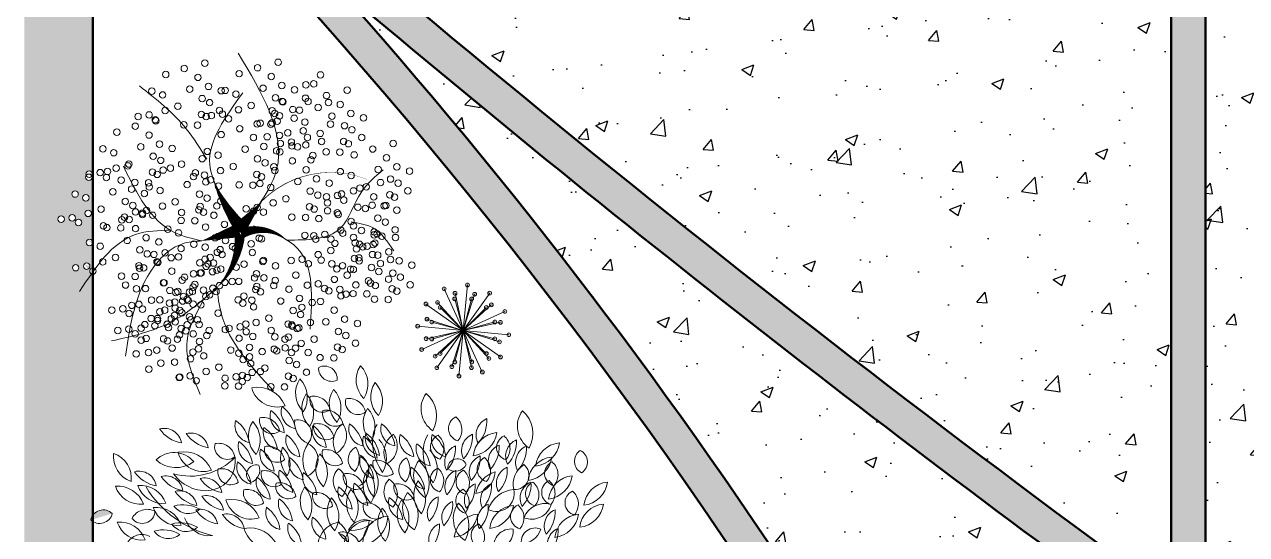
# Model space of a CAD drawing. Header units: millimetres. Extents: x -18002 to 19000, y -38859 to 21000.
# Drawn here: x -14500 to -10930, y 5602 to 7092 of the extents above; entities that cross this region are included whole.
import ezdxf

# ---------------------------------------------------------------- set-up
doc = ezdxf.new("R2010")
doc.units = ezdxf.units.MM
doc.linetypes.add('ACAD_ISO04W100', pattern=[30, 24, -3, 0, -3])
doc.linetypes.add('DASHED', pattern=[19.05, 12.7, -6.35])
doc.layers.get('0').update_dxf_attribs({"lineweight": 25})
for name, color, linetype, lineweight in [('A Wall', 7, 'Continuous', 50), ('K-Hatch', 7, 'Continuous', 25), ('www.cadblocksfree.com', 7, 'Continuous', 5)]:
    doc.layers.add(name, color=color, linetype=linetype, lineweight=lineweight)
doc.layers.add('AREA VERDE', color=7, linetype='Continuous', lineweight=5, true_color=0x00701c)
doc.layers.add('Efec-vegetacion-01', color=7, linetype='Continuous', lineweight=25, true_color=0x00ad00)
pattern_1 = [(50, (9e-13, 3000), (364.3693, -31.878), [38.1, -419.1]), (355, (9e-13, 3000), (-70.487, 382.114), [30.48, -335.281]), (100.4514, (30.36, 2997.34), (293.8825, 350.2355), [32.38, -356.1805]), (46.1842, (9e-13, 3101.6), (542.158, -84.085), [57.15, -628.65]), (96.6356, (45.2, 3094.6), (474.808, 494.852), [48.57, -534.271]), (351.184, (9e-13, 3101.6), (474.808, 494.852), [45.72, -502.92]), (21, (50.8, 3076.2), (303.229, -204.5304), [38.1, -419.1]), (326, (50.8, 3076.2), (123.604, 368.376), [30.48, -335.28]), (71.4514, (76.07, 3059.16), (426.833, 163.8455), [32.38, -356.18]), (37.5, (9e-13, 3000), (6.1772, 169.1101), [0, -331.216, 0, -340.36, 0, -336.55]), (7.5, (9e-13, 3000), (133.6393, 200.3611), [0, -194.056, 0, -323.596, 0, -128.27]), (327.5, (-113.28, 3000), (271.1812, -11.4575), [0, -127, 0, -396.24, 0, -525.78]), (317.5, (-164.08, 3000), (296.2584, 50.853), [0, -165.1, 0, -263.144, 0, -373.38])]

# ---------------------------------------------------------------- blocks, each defined once
blk = doc.blocks.new('A$C76BB5F72')
at = {"color": 96, "true_color": 0x006600}
for centre, major_axis, start_param, end_param in [((0.9, 1.5985), (0.0023, 0.071), 1.528993, 3.607058), ((0.8602, 1.5411), (0.0023, 0.0699), 4.64421, 6.775011), ((0.8454, 1.4627), (0.0047, 0.1421), 1.02068, 2.395009), ((0.62, 1.4391), (0.0048, 0.1474), 4.191457, 5.507408), ((1.029, 1.4054), (0.0047, 0.1421), 1.020696, 2.395025), ((0.8801, 1.3815), (0.0047, 0.1421), 1.02068, 2.395009), ((0.6546, 1.3579), (0.0048, 0.1474), 4.191454, 5.507405), ((0.8498, 1.4287), (0.0023, 0.0693), 1.359975, 3.802123), ((0.8006, 1.3557), (0.003, 0.0915), -1.352509, 0.23136), ((0.605, 1.1323), (0.0032, 0.096), 1.324749, 2.979982), ((0.4112, 1.0139), (0.0058, 0.1767), -1.40088, -0.577558), ((0.7724, 1.1122), (0.005, 0.1511), 1.219171, 2.314045), ((0.5474, 1.0752), (0.0042, 0.1264), 4.236746, 5.579693), ((0.9011, 1.098), (0.0052, 0.1583), 0.995377, 2.17682), ((0.7289, 1.101), (0.0032, 0.0971), 3.58946, 5.874126), ((0.955, 1.0546), (0.0047, 0.1421), 1.020677, 2.395007), ((0.7295, 1.031), (0.0048, 0.1474), 4.191457, 5.507408), ((0.9178, 1.1372), (0.0023, 0.0693), 1.359914, 3.802063), ((0.8685, 1.0642), (0.003, 0.0915), -1.352507, 0.231361), ((1.0645, 1.1015), (0.0025, 0.0747), 0.498451, 2.643311), ((0.9397, 1.1057), (0.0036, 0.1107), 4.077285, 5.347414), ((1.6118, 1.0873), (0.0032, 0.096), 0.427146, 2.082379), ((1.3984, 1.1649), (0.0058, 0.1767), 3.984724, 4.808046), ((0.4789, 1.0621), (0.0032, 0.096), 1.32475, 2.979982), ((0.2851, 0.9437), (0.0058, 0.1767), -1.40088, -0.577558), ((0.4884, 1.0202), (0.0017, 0.0522), -0.240197, 2.568826), ((0.4398, 1.043), (0.0023, 0.0684), 3.454039, 5.158097), ((0.7624, 1.0858), (0.0032, 0.096), 1.324792, 2.980025), ((0.5687, 0.9674), (0.0058, 0.1767), -1.400885, -0.577563), ((1.0053, 1.0436), (0.0032, 0.0971), 3.58946, 5.874126), ((1.2313, 0.9972), (0.0047, 0.1421), 1.020677, 2.395007), ((1.0059, 0.9736), (0.0048, 0.1474), 4.191457, 5.507408), ((1.1942, 1.0798), (0.0023, 0.0693), 1.359914, 3.802063), ((1.1449, 1.0068), (0.003, 0.0915), -1.352507, 0.231361), ((1.3409, 1.0441), (0.0025, 0.0747), 0.498451, 2.643311), ((1.2161, 1.0482), (0.0036, 0.1107), 4.077285, 5.347414), ((0.3493, 1.0333), (0.0023, 0.0693), 1.359914, 3.802063), ((0.3, 0.9603), (0.003, 0.0915), -1.352594, 0.231275), ((0.5849, 1.0226), (0.0023, 0.0693), 1.359975, 3.802123), ((0.5356, 0.9496), (0.003, 0.0915), -1.352594, 0.231275), ((1.6452, 0.877), (0.0023, 0.0693), 0.462325, 2.904473), ((1.5574, 0.8699), (0.003, 0.0915), 4.033047, 5.616916), ((1.7192, 0.8806), (0.0032, 0.096), 0.427176, 2.082409), ((1.5058, 0.9582), (0.0058, 0.1767), 3.984673, 4.807996), ((1.8072, 0.8804), (0.0032, 0.096), 0.427146, 2.082379), ((1.5938, 0.958), (0.0058, 0.1767), 3.984673, 4.807996), ((1.0175, 0.815), (0.0047, 0.1421), 1.020677, 2.395006), ((0.792, 0.7914), (0.0048, 0.1474), 4.191457, 5.507408), ((1.4283, 0.8373), (0.0047, 0.1418), 0.970842, 2.596802), ((1.2102, 0.7975), (0.0053, 0.1613), 4.232715, 5.618114), ((1.2938, 0.7575), (0.0047, 0.1421), 1.020677, 2.395006), ((1.0684, 0.734), (0.0048, 0.1474), 4.191457, 5.507408), ((1.7046, 0.7798), (0.0047, 0.1418), 0.970842, 2.596802), ((1.4865, 0.7401), (0.0053, 0.1613), 4.232715, 5.618114), ((1.7902, 0.7698), (0.0032, 0.096), 0.427146, 2.082379), ((1.5769, 0.8474), (0.0058, 0.1767), 3.984704, 4.808027), ((0.8876, 0.7614), (0.0032, 0.096), 1.324748, 2.97998), ((0.6939, 0.643), (0.0058, 0.1767), -1.400881, -0.577559), ((0.9624, 0.6237), (0.0046, 0.139), 0.168873, 2.38252), ((0.864, 0.6541), (0.0042, 0.1281), 3.169603, 5.720362), ((1.0802, 0.6772), (0.0032, 0.096), -0.470458, 1.184775), ((1.0078, 0.8924), (0.0058, 0.1767), 3.087055, 3.910377), ((1.2118, 0.6505), (0.0047, 0.1418), 0.073281, 1.699241), ((1.0448, 0.7963), (0.0053, 0.1613), 3.335082, 4.720481), ((-0.1334, 0.602), (0.003, 0.0915), -0.454951, 1.128917), ((0.5599, 0.7627), (0.0047, 0.1418), 1.868396, 3.494357)]:
    blk.add_ellipse(centre, major_axis=major_axis, ratio=1, start_param=start_param, end_param=end_param, dxfattribs=at)
at = {"color": 58, "true_color": 0x4d6600}
for centre, major_axis, ratio, start_param, end_param in [((1.1757, 1.5345), (0.0047, 0.1421), 1, 1.020694, 2.395023), ((0.9503, 1.511), (0.0049, 0.1474), 1, 4.191492, 5.507442), ((0.8035, 1.3818), (0.0048, 0.1474), 1, 4.191454, 5.507405), ((1.2554, 1.4424), (0.0047, 0.1421), 1, 1.020697, 2.395026), ((1.03, 1.4189), (0.0049, 0.1474), 1, 4.191488, 5.507439), ((1.0438, 1.4158), (0.0023, 0.0693), 1, 1.359886, 3.802035), ((0.9945, 1.3428), (0.003, 0.0915), 1, -1.35251, 0.231359), ((0.9196, 1.3522), (0.0023, 0.0693), 1, 1.359915, 3.802064), ((0.8704, 1.2791), (0.003, 0.0915), 1, -1.352509, 0.23136), ((1.214, 1.3017), (0.0047, 0.1421), 1, 1.020677, 2.395006), ((0.9886, 1.2781), (0.0048, 0.1474), 1, 4.191456, 5.507407), ((-0.0131, 1.1755), (0.0032, 0.096), 1, -1.36802, 0.287213), ((0.11, 1.3663), (0.0058, 0.1767), 1, 2.189533, 3.012855), ((1.0303, 1.1971), (0.004, 0.1215), 1, 0.646107, 2.126683), ((0.8719, 1.2321), (0.0036, 0.1094), 1, 3.680361, 5.375633), ((1.0891, 1.2697), (0.0032, 0.096), 1, 1.32475, 2.979982), ((0.8954, 1.1512), (0.0058, 0.1767), 1, -1.40088, -0.577558), ((1.2765, 1.133), (-0.0919, 0.1913), 0.647834, 0.34295, 1.798552), ((1.2636, 1.2699), (0.0032, 0.096), 1, 1.32478, 2.980013), ((1.0699, 1.1515), (0.0058, 0.1767), 1, -1.400885, -0.577563), ((0.1319, 1.1499), (0.0032, 0.096), 1, -1.36802, 0.287213), ((0.2551, 1.3407), (0.0058, 0.1767), 1, 2.189533, 3.012855), ((1.1792, 1.2185), (0.0032, 0.096), 1, 1.324774, 2.980007), ((0.9855, 1.1), (0.0058, 0.1767), 1, -1.400884, -0.577561), ((1.051, 1.1094), (0.0048, 0.1474), 1, 4.191457, 5.507408), ((1.3066, 1.1397), (0.004, 0.1215), 1, 0.646107, 2.126683), ((1.1483, 1.1746), (0.0036, 0.1094), 1, 3.680361, 5.375633), ((1.3655, 1.2122), (0.0032, 0.096), 1, 1.32475, 2.979982), ((1.1718, 1.0938), (0.0058, 0.1767), 1, -1.40088, -0.577558), ((1.5529, 1.0755), (-0.0919, 0.1913), 0.647834, 0.34295, 1.798552), ((1.54, 1.2124), (0.0032, 0.096), 1, 1.32478, 2.980013), ((1.3463, 1.094), (0.0058, 0.1767), 1, -1.400885, -0.577563), ((1.704, 1.1504), (0.0032, 0.096), 1, 0.427146, 2.082379), ((1.4906, 1.228), (0.0058, 0.1767), 1, 3.984667, 4.80799), ((1.868, 1.1673), (0.0023, 0.0693), 1, 0.462329, 2.904477), ((1.7802, 1.1603), (0.003, 0.0915), 1, 4.033047, 5.616916), ((1.944, 1.12), (0.0032, 0.096), 1, 0.427146, 2.082379), ((1.7306, 1.1976), (0.0058, 0.1767), 1, 3.984724, 4.808046), ((-0.1413, 1.1194), (0.0049, 0.1474), 1, 1.498679, 2.81463), ((-0.3342, 1.0004), (0.0047, 0.1421), 1, 4.611084, 5.985413), ((0.0414, 0.9975), (0.0047, 0.1418), 1, -0.824341, 0.80162), ((0.095, 0.9828), (0.0053, 0.1613), 1, -1.15288, 0.232518), ((0.1999, 1.1781), (0.0047, 0.1418), 1, 1.868456, 3.494416), ((1.4556, 1.161), (0.0032, 0.096), 1, 1.324774, 2.980007), ((1.2619, 1.0426), (0.0058, 0.1767), 1, -1.400884, -0.577561), ((1.3274, 1.052), (0.0048, 0.1474), 1, 4.191457, 5.507408), ((1.849, 1.0917), (0.0032, 0.096), 1, 0.427146, 2.082378), ((1.6356, 1.1693), (0.0058, 0.1767), 1, 3.984718, 4.80804), ((1.9983, 1.0864), (0.0032, 0.096), 1, 0.427221, 2.082454), ((1.785, 1.164), (0.0058, 0.1767), 1, 3.984673, 4.807996), ((2.1535, 1.0505), (0.0047, 0.1421), 1, 0.123059, 1.497388), ((1.9945, 1.212), (0.0049, 0.1474), 1, 3.293873, 4.609823), ((2.2938, 1.0925), (0.0023, 0.071), 1, 0.631454, 2.70952), ((2.2241, 1.0878), (0.0023, 0.0699), 1, 3.746606, 5.877407), ((0.0512, 1.2189), (0.0053, 0.1613), 1, 2.437519, 3.822918), ((0.1301, 1.3532), (0.2098, 0.2701), 1, 3.529327, 4.597681), ((0.1853, 1.1216), (-0.1444, 0.1426), 0.866793, 1.39176, 3.951227), ((1.585, 1.0537), (0.0017, 0.0522), 1, -1.137654, 1.671368), ((1.5726, 1.1059), (0.0022, 0.0684), 1, 2.556389, 4.260447), ((1.7453, 1.0325), (0.0032, 0.096), 1, 0.427147, 2.08238), ((1.532, 1.1101), (0.0058, 0.1767), 1, 3.984673, 4.807996), ((1.7622, 1.0488), (0.0023, 0.0693), 1, 0.462325, 2.904474), ((1.6744, 1.0418), (0.003, 0.0915), 1, 4.033049, 5.616918), ((2.0157, 0.9673), (0.0042, 0.1263), 1, 0.596118, 1.83488), ((1.9527, 1.1343), (0.0049, 0.1474), 1, 3.293872, 4.609823), ((2.1117, 0.9728), (0.0047, 0.1421), 1, 0.123063, 1.497392), ((2.1297, 1.0258), (0.0023, 0.0693), 1, 0.462326, 2.904475), ((2.0419, 1.0188), (0.003, 0.0915), 1, 4.033047, 5.616916), ((-0.1502, 0.9425), (0.0032, 0.096), 1, -1.368022, 0.287211), ((-0.027, 1.1332), (0.0058, 0.1767), 1, 2.189529, 3.012851), ((-0.0051, 0.9168), (0.0032, 0.096), 1, -1.368019, 0.287213), ((0.118, 1.1076), (0.0058, 0.1767), 1, 2.189533, 3.012855), ((0.2072, 0.9053), (0.0032, 0.096), 1, -1.368021, 0.287212), ((1.647, 0.9798), (0.0023, 0.0693), 1, 0.462326, 2.904475), ((1.5592, 0.9728), (0.003, 0.0915), 1, 4.033051, 5.616919), ((1.834, 0.8891), (0.005, 0.1511), 1, 0.321512, 1.416386), ((1.6648, 1.0419), (0.0042, 0.1264), 1, 3.339099, 4.682046), ((1.8937, 0.9709), (0.0032, 0.096), 1, 0.427146, 2.082379), ((1.6804, 1.0485), (0.0058, 0.1767), 1, 3.984724, 4.808046), ((-0.2648, 0.809), (0.0049, 0.1474), 1, -1.194121, 0.121829), ((-0.1427, 1), (0.0047, 0.1421), 1, 1.918314, 3.292644), ((-0.1431, 0.8139), (0.0049, 0.1474), 1, -1.194121, 0.121829), ((-0.021, 1.0049), (0.0047, 0.1421), 1, 1.918244, 3.292573), ((0.3862, 1.2516), (-0.4584, 0.3561), 1, 1.200871, 1.995976), ((0.0709, 0.8353), (0.0032, 0.096), 1, -1.368021, 0.287212), ((0.3304, 1.096), (0.0058, 0.1767), 1, 2.189527, 3.01285), ((0.488, 0.9206), (0.0023, 0.0693), 1, 1.359919, 3.802067), ((0.4387, 0.8476), (0.003, 0.0915), 1, -1.352507, 0.231361), ((0.871, 0.8735), (0.0047, 0.1421), 1, 1.020694, 2.395023), ((0.1941, 1.0261), (0.0058, 0.1767), 1, 2.189529, 3.012851), ((0.216, 0.8097), (0.0032, 0.096), 1, -1.368022, 0.287211), ((0.3391, 1.0004), (0.0058, 0.1767), 1, 2.189529, 3.012851), ((0.3562, 0.7234), (0.0053, 0.1613), 1, -1.152879, 0.23252), ((0.4611, 0.9187), (0.0047, 0.1418), 1, 1.868451, 3.494411), ((0.7056, 0.8612), (0.0032, 0.096), 1, 1.32475, 2.979982), ((0.5119, 0.7427), (0.0058, 0.1767), 1, -1.40088, -0.577558), ((1.5172, 0.8098), (0.0032, 0.096), 1, 0.427146, 2.082378), ((1.5961, 0.7847), (0.0032, 0.096), 1, 0.427146, 2.082379), ((-0.0589, 0.6938), (0.0049, 0.1474), 1, -1.194122, 0.121829), ((0.0633, 0.8847), (0.0047, 0.1421), 1, 1.918244, 3.292573), ((0.0909, 0.6784), (0.0058, 0.1767), 1, -0.503255, 0.320067), ((0.119, 0.9037), (0.0032, 0.096), 1, 2.222351, 3.877584), ((0.1832, 0.7349), (0.0032, 0.096), 1, -1.368019, 0.287213), ((0.3064, 0.9257), (0.0058, 0.1767), 1, 2.189501, 3.012823), ((0.6368, 0.8151), (0.0032, 0.096), 1, 1.324745, 2.979978), ((0.4431, 0.6967), (0.0058, 0.1767), 1, -1.40088, -0.577558), ((1.5499, 0.8247), (0.0049, 0.1474), 1, 3.293873, 4.609823), ((1.7089, 0.6632), (0.0047, 0.1421), 1, 0.123063, 1.497392), ((0.0784, 0.5804), (0.0058, 0.1767), 1, -0.503298, 0.320024), ((0.1066, 0.8056), (0.0032, 0.096), 1, 2.222354, 3.877587), ((0.2341, 0.8284), (0.0047, 0.1421), 1, 1.918314, 3.292644), ((0.455, 0.5674), (0.0053, 0.1613), 1, -1.152817, 0.232582), ((0.7564, 0.7291), (0.0032, 0.096), 1, 1.32478, 2.980013), ((0.5627, 0.6107), (0.0058, 0.1767), 1, -1.40088, -0.577558), ((1.3112, 0.7403), (0.0058, 0.1767), 1, 3.984724, 4.808046), ((1.7289, 0.6875), (0.0023, 0.0693), 1, 0.462325, 2.904473), ((2.0078, 0.654), (0.0025, 0.0747), 1, -0.399213, 1.745646), ((-0.0178, 0.5418), (0.0058, 0.1767), 1, -0.503298, 0.320025), ((0.0104, 0.7671), (0.0032, 0.096), 1, 2.222352, 3.877584)]:
    blk.add_ellipse(centre, major_axis=major_axis, ratio=ratio, start_param=start_param, end_param=end_param, dxfattribs=at)
at = {"color": 98, "true_color": 0x004700}
for centre, major_axis, start_param, end_param in [((0.4963, 1.3342), (0.0053, 0.1613), -1.152877, 0.232521), ((0.6012, 1.5295), (0.0047, 0.1418), 1.868456, 3.494416), ((1.5286, 1.3777), (0.0047, 0.1418), 0.970842, 2.596802), ((1.3105, 1.338), (0.0053, 0.1613), 4.232717, 5.618116), ((0.5268, 1.2392), (0.003, 0.0915), -1.352509, 0.23136), ((0.6605, 1.3422), (0.0032, 0.096), 1.324791, 2.980023), ((0.4668, 1.2238), (0.0058, 0.1767), -1.400884, -0.577561), ((0.7206, 1.3638), (0.0032, 0.096), 1.324745, 2.979978), ((0.5269, 1.2453), (0.0058, 0.1767), -1.400884, -0.577561), ((1.6057, 1.2708), (0.0023, 0.0693), 0.462328, 2.904476), ((1.5179, 1.2638), (0.003, 0.0915), 4.033047, 5.616916), ((2.0535, 1.2831), (0.0047, 0.1418), 0.970842, 2.596802), ((1.8354, 1.2434), (0.0053, 0.1613), 4.232705, 5.618104), ((0.4692, 1.2885), (0.0032, 0.096), 1.324745, 2.979978), ((0.2755, 1.17), (0.0058, 0.1767), -1.400884, -0.577561), ((0.5887, 1.2308), (0.0047, 0.1421), 1.020642, 2.394972), ((0.3633, 1.2072), (0.0049, 0.1474), 4.191491, 5.507442), ((0.576, 1.3123), (0.0023, 0.0693), 1.359886, 3.802035), ((0.6233, 1.2503), (0.0032, 0.096), 1.324744, 2.979976), ((0.4296, 1.1319), (0.0058, 0.1767), -1.40088, -0.577558), ((0.8245, 1.303), (0.0042, 0.1263), 1.493727, 2.732489), ((0.7136, 1.2411), (0.0025, 0.0772), 4.001852, 6.554258), ((0.8893, 1.2607), (0.0032, 0.096), 1.324745, 2.979978), ((0.8709, 1.2789), (0.0023, 0.0693), 1.359919, 3.802067), ((0.6956, 1.1422), (0.0058, 0.1767), -1.40088, -0.577558), ((0.8216, 1.2059), (0.003, 0.0915), -1.352594, 0.231275), ((1.7828, 1.236), (0.0032, 0.096), 0.427146, 2.082379), ((1.5694, 1.3136), (0.0058, 0.1767), 3.984667, 4.80799), ((0.487, 1.1735), (0.0032, 0.096), 1.324754, 2.979986), ((0.2933, 1.0551), (0.0058, 0.1767), -1.400881, -0.577559), ((0.7457, 1.2099), (0.0032, 0.096), 1.32475, 2.979982), ((0.5519, 1.0915), (0.0058, 0.1767), -1.40088, -0.577558), ((1.1657, 1.2032), (0.0032, 0.096), 1.324745, 2.979978), ((0.9719, 1.0848), (0.0058, 0.1767), -1.40088, -0.577558), ((1.6532, 1.2682), (0.0049, 0.1474), 3.293872, 4.609823), ((1.8122, 1.1066), (0.0047, 0.1421), 0.123063, 1.497392), ((0.3316, 1.1718), (0.0023, 0.0693), 1.359915, 3.802064), ((0.2823, 1.0987), (0.003, 0.0915), -1.352507, 0.231361), ((0.6027, 1.1557), (0.0023, 0.0693), 1.359975, 3.802123), ((0.5535, 1.0827), (0.003, 0.0915), -1.35251, 0.231359), ((1.1489, 1.0913), (0.0032, 0.096), 1.324792, 2.980025), ((0.9552, 0.9729), (0.0058, 0.1767), -1.400892, -0.57757), ((1.4886, 1.0117), (0.0047, 0.1418), 0.970842, 2.596802), ((1.2705, 0.972), (0.0053, 0.1613), 4.232717, 5.618116), ((1.8981, 1.0154), (0.0025, 0.0772), 3.104077, 5.656483), ((0.5842, 0.9795), (0.0032, 0.096), 1.324744, 2.979976), ((0.3905, 0.8611), (0.0058, 0.1767), -1.40088, -0.577558), ((0.7075, 1.0171), (0.0032, 0.096), 1.324745, 2.979978), ((0.5137, 0.8987), (0.0058, 0.1767), -1.40088, -0.577558), ((0.8383, 1.0036), (0.0032, 0.096), 1.324745, 2.979978), ((0.6446, 0.8852), (0.0058, 0.1767), -1.40088, -0.577558), ((1.0049, 0.9836), (0.0032, 0.0963), 0.818491, 2.654319), ((0.8789, 0.9668), (0.0034, 0.1027), 4.037966, 5.718116), ((1.0322, 1.0078), (0.0023, 0.0693), 1.359914, 3.802063), ((0.983, 0.9348), (0.003, 0.0915), -1.352596, 0.231273), ((1.2128, 0.965), (0.0047, 0.1421), 1.020695, 2.395024), ((0.9874, 0.9414), (0.0049, 0.1474), 4.191491, 5.507442), ((1.4253, 1.0338), (0.0032, 0.096), 1.324792, 2.980025), ((1.2315, 0.9154), (0.0058, 0.1767), -1.400892, -0.57757), ((1.5068, 0.992), (0.0023, 0.0693), 0.462193, 2.904342), ((1.419, 0.985), (0.003, 0.0915), 4.033016, 5.616885), ((1.6129, 0.9535), (0.0032, 0.096), 0.427146, 2.082379), ((1.3995, 1.0311), (0.0058, 0.1767), 3.984724, 4.808046), ((2.0642, 1.0328), (0.0049, 0.1474), 3.293873, 4.609823), ((2.2232, 0.8713), (0.0047, 0.1421), 0.123059, 1.497388), ((0.6641, 0.957), (0.0023, 0.0693), 1.359919, 3.802067), ((0.6149, 0.884), (0.003, 0.0915), -1.352509, 0.23136), ((0.6455, 0.85), (0.0048, 0.1474), 4.191442, 5.507393), ((1.0297, 0.9263), (0.0032, 0.096), 1.324745, 2.979978), ((0.836, 0.8079), (0.0058, 0.1767), -1.40088, -0.577558), ((1.1147, 0.9462), (0.0032, 0.096), 1.324745, 2.979978), ((0.921, 0.8278), (0.0058, 0.1767), -1.40088, -0.577558), ((1.2812, 0.9261), (0.0032, 0.0963), 0.818491, 2.654319), ((1.1553, 0.9093), (0.0034, 0.1027), 4.037966, 5.718116), ((1.3086, 0.9504), (0.0023, 0.0693), 1.359914, 3.802063), ((1.2593, 0.8773), (0.003, 0.0915), -1.352596, 0.231273), ((1.4892, 0.9076), (0.0047, 0.1421), 1.020695, 2.395024), ((1.2638, 0.884), (0.0049, 0.1474), 4.191491, 5.507442), ((1.7981, 0.9161), (0.0032, 0.0971), 2.691814, 4.97648), ((1.9031, 0.7796), (0.0052, 0.1583), 0.097794, 1.279238), ((2.0229, 0.8902), (0.0032, 0.096), 0.427146, 2.082379), ((1.8096, 0.9679), (0.0058, 0.1767), 3.984724, 4.808046), ((2.0257, 0.916), (0.0023, 0.0693), 0.462326, 2.904475), ((1.9379, 0.909), (0.003, 0.0915), 4.033048, 5.616917), ((2.1134, 0.9235), (0.0023, 0.0693), 0.462325, 2.904474), ((2.0256, 0.9165), (0.003, 0.0915), 4.033047, 5.616916), ((2.4157, 0.8371), (0.0047, 0.1421), 0.123083, 1.497412), ((2.2567, 0.9986), (0.0049, 0.1474), 3.293862, 4.609812), ((1.3061, 0.8688), (0.0032, 0.096), 1.324745, 2.979978), ((1.1124, 0.7504), (0.0058, 0.1767), -1.40088, -0.577558), ((2.0612, 0.7404), (0.004, 0.1215), -0.251483, 1.229093), ((2.2406, 0.8662), (0.0023, 0.0693), 0.462326, 2.904475), ((2.1528, 0.8592), (0.003, 0.0915), 4.033048, 5.616917), ((1.7438, 0.872), (0.0049, 0.1474), 3.293873, 4.609823), ((1.9028, 0.7104), (0.0047, 0.1421), 0.123063, 1.497392), ((1.9442, 0.791), (0.0023, 0.0693), 0.462326, 2.904475), ((1.8564, 0.784), (0.003, 0.0915), 4.033051, 5.616919), ((1.9897, 0.886), (0.0036, 0.1094), 2.782767, 4.478039), ((2.1546, 0.7396), (0.0032, 0.096), 0.427146, 2.082378), ((1.9412, 0.8172), (0.0058, 0.1767), 3.984718, 4.80804), ((2.0985, 0.8235), (0.0048, 0.1474), 3.293839, 4.60979), ((2.2574, 0.6619), (0.0047, 0.1421), 0.123091, 1.49742), ((2.3933, 0.7173), (0.0047, 0.1421), 0.123091, 1.49742), ((2.2343, 0.8789), (0.0049, 0.1474), 3.293924, 4.609874), ((1.1091, 0.628), (0.0047, 0.1418), 0.073278, 1.699238), ((0.9421, 0.7737), (0.0053, 0.1613), 3.335148, 4.720547), ((0.9607, 0.6115), (0.0032, 0.096), -1.368021, 0.287212), ((1.0838, 0.8022), (0.0058, 0.1767), 2.189529, 3.012851), ((0.9339, 0.645), (0.0017, 0.0522), 3.350521, 6.159543), ((1.8784, 0.6271), (0.0032, 0.0963), -0.079082, 1.756746), ((1.7867, 0.7151), (0.0034, 0.1027), 3.140285, 4.820436), ((1.9332, 0.7542), (0.0036, 0.1107), 3.179686, 4.449815), ((2.1707, 0.6373), (0.0032, 0.096), 0.427221, 2.082454), ((1.9573, 0.7149), (0.0058, 0.1767), 3.984673, 4.807996)]:
    blk.add_ellipse(centre, major_axis=major_axis, ratio=1, start_param=start_param, end_param=end_param, dxfattribs=at)
at = {"color": 66, "true_color": 0x638500}
for centre, major_axis, start_param, end_param in [((1.5085, 1.1707), (0.0023, 0.0693), 0.462325, 2.904474), ((1.4207, 1.1636), (0.003, 0.0915), 4.033047, 5.616916), ((1.1231, 0.8606), (0.0047, 0.1421), 1.020697, 2.395026), ((0.8977, 0.8371), (0.0049, 0.1474), 4.191492, 5.507442), ((0.8645, 0.9043), (0.0023, 0.0693), 1.359979, 3.802128), ((0.8152, 0.8313), (0.003, 0.0915), -1.35251, 0.231359), ((1.0916, 0.7739), (0.003, 0.0915), -1.35251, 0.231359), ((1.3995, 0.8032), (0.0047, 0.1421), 1.020697, 2.395026), ((1.1741, 0.7796), (0.0049, 0.1474), 4.191492, 5.507442), ((1.3039, 0.8874), (0.0058, 0.1767), 3.984724, 4.808046), ((1.3827, 0.8624), (0.0058, 0.1767), 3.984724, 4.808046), ((-0.1058, 0.7388), (0.003, 0.0915), -0.454876, 1.128992), ((-0.1321, 0.8228), (0.0023, 0.0693), 2.257488, 4.699637), ((0.3283, 0.7093), (0.0032, 0.096), -1.36802, 0.287213), ((0.4515, 0.9001), (0.0058, 0.1767), 2.189527, 3.01285), ((1.1408, 0.8469), (0.0023, 0.0693), 1.359979, 3.802128), ((1.5245, 0.6627), (0.0032, 0.096), 0.427147, 2.08238), ((1.6411, 0.6805), (0.003, 0.0915), 4.033047, 5.616916)]:
    blk.add_ellipse(centre, major_axis=major_axis, ratio=1, start_param=start_param, end_param=end_param, dxfattribs=at)
at = {"color": 96, "linetype": 'Continuous', "true_color": 0x006b00}
for centre, major_axis, start_param, end_param in [((-0.3446, 0.7574), (0.0023, 0.0699), -0.7414, 1.389401), ((-0.3646, 0.8244), (0.0023, 0.071), 2.426584, 4.504649), ((-0.2553, 0.6138), (0.0049, 0.1474), -1.194122, 0.121829), ((-0.1332, 0.8047), (0.0047, 0.1421), 1.918314, 3.292644)]:
    blk.add_ellipse(centre, major_axis=major_axis, ratio=1, start_param=start_param, end_param=end_param, dxfattribs=at)
blk = doc.blocks.new('G3')
at = {"color": 96, "linetype": 'ByBlock', "lineweight": -2, "true_color": 0x006600}
for centre in [(-0.1452, 0.1576), (-0.0796, 0.1412), (0.0025, 0.1494), (-0.2108, 0.1166), (-0.096, 0.1166), (0.0681, 0.0592)]:
    blk.add_circle(centre, 0.0183, dxfattribs=at)
at = {"color": 66, "linetype": 'ByBlock', "lineweight": -2, "true_color": 0x587500}
for centre in [(-0.0221, 0.0838), (-0.3339, 0.01), (-0.2601, -0.0064), (-0.1862, 0.01), (-0.0467, 0.0428), (0.0189, 0.0018), (-0.4078, -0.0556), (-0.3503, -0.031), (-0.0796, -0.0392)]:
    blk.add_circle(centre, 0.0183, dxfattribs=at)
at = {"color": 66, "linetype": 'ByBlock', "lineweight": -2, "true_color": 0x638500}
for centre in [(-0.0057, -0.072), (-0.2683, -0.1376), (-0.2273, -0.0884), (-0.0467, -0.154), (0.0681, -0.1212), (-0.1534, -0.1786)]:
    blk.add_circle(centre, 0.0183, dxfattribs=at)
blk = doc.blocks.new('A$C031C037E')
at = {"color": 36, "true_color": 0x6b3600}
for points in [[(-0.0154, 0.0376, 0.00154, 0.000257, -0.381476), (0.1546, 0.1178, 0.000257, 0.000257, 1.841687)], [(-0.0188, 0.029, 0.0206, 0.000257, -0.074947), (-0.0662, 0.094, 0.000257, 0.000257, -0.762797)], [(-0.0237, 0.0282, 0.0206, 0.000257, 0), (0.006, 0.0717, 0.000257, 0.000257, 0)], [(-0.023, 0.0273, 0.0206, 0.000257, 0), (-0.0752, 0.007, 0.000257, 0.000257, 0)], [(-0.0198, 0.0229, 0.0154, 0.000257, -0.286986), (0.0468, 0.0196, 0.000257, 0.000257, 1.494927)], [(-0.0216, 0.0216, 0.0154, 0.000257, -0.199177), (-0.0476, -0.0588, 0.000257, 0.000257, -1.224983)]]:
    blk.add_lwpolyline(points, format="xyseb", dxfattribs=at)
for points, knots in [([(-0.0154, 0.0376), (0.0016, 0.065), (0.0516, 0.146), (-0.0086, 0.2282), (-0.0484, 0.2825)], [0, 0, 0, 0, 0.352913, 1.042399, 1.042399, 1.042399, 1.042399]), ([(-0.0794, 0.1254), (-0.0901, 0.1396), (-0.1193, 0.1785), (-0.1603, 0.205), (-0.1863, 0.2219)], [0, 0, 0, 0, 0.2057262, 0.5631947, 0.5631947, 0.5631947, 0.5631947]), ([(-0.0271, 0.0436), (-0.0484, 0.0678), (-0.0972, 0.1235), (-0.0582, 0.189), (-0.0363, 0.2259)], [0, 0, 0, 0, 0.3431079, 0.7867503, 0.7867503, 0.7867503, 0.7867503]), ([(0.0468, 0.0196), (0.0767, 0.0224), (0.1295, 0.0274), (0.1409, 0.0976), (0.1658, 0.123), (0.1765, 0.1339)], [0, 0, 0, 0, 0.3078456, 0.5431204, 0.720549, 0.720549, 0.720549, 0.720549]), ([(-0.0752, 0.007), (-0.0892, 0.0088), (-0.1444, 0.016), (-0.1754, 0.0664), (-0.1986, 0.1039)], [0, 0, 0, 0, 0.1606959, 0.6320477, 0.6320477, 0.6320477, 0.6320477]), ([(0.1372, 0.0544), (0.1485, 0.0537), (0.1754, 0.052), (0.1926, 0.0307), (0.2026, 0.0184)], [0, 0, 0, 0, 0.1271248, 0.3016984, 0.3016984, 0.3016984, 0.3016984]), ([(-0.0031, 0.0356), (0.0225, 0.0293), (0.0895, 0.0127), (0.0914, -0.0603), (0.0926, -0.1055)], [0, 0, 0, 0, 0.2819737, 0.7376857, 0.7376857, 0.7376857, 0.7376857]), ([(-0.1215, 0.0183), (-0.1391, 0.0161), (-0.1964, 0.0088), (-0.2249, -0.0451), (-0.2447, -0.0825)], [0, 0, 0, 0, 0.1995704, 0.6486688, 0.6486688, 0.6486688, 0.6486688]), ([(-0.0752, 0.007), (-0.0851, 0.0054), (-0.109, 0.0014), (-0.1633, -0.0534), (-0.1671, -0.1189), (-0.17, -0.1698)], [0, 0, 0, 0, 0.1153881, 0.2772353, 0.8447002, 0.8447002, 0.8447002, 0.8447002]), ([(-0.0473, -0.0585), (-0.0666, -0.0789), (-0.1069, -0.1216), (-0.1629, -0.14), (-0.1921, -0.1496)], [0, 0, 0, 0, 0.3218782, 0.6739721, 0.6739721, 0.6739721, 0.6739721]), ([(-0.0473, -0.0585), (-0.0446, -0.0709), (-0.0321, -0.1279), (0.0131, -0.1681), (0.0484, -0.1996)], [0, 0, 0, 0, 0.1472513, 0.6726927, 0.6726927, 0.6726927, 0.6726927]), ([(-0.0652, -0.0788), (-0.074, -0.099), (-0.094, -0.1448), (-0.0703, -0.1896), (-0.0571, -0.2147)], [0, 0, 0, 0, 0.2444721, 0.5549445, 0.5549445, 0.5549445, 0.5549445])]:
    blk.add_open_spline(points, degree=3, knots=knots, dxfattribs=at)
at = {"extrusion": (0, 0, -1), "zscale": -0.2574076664958476}
for p, xscale, yscale, rotation in [((-0.0147, 0.2391), 0.257407666495843, 0.257407666495843, 143.8845948982851), ((0.0909, 0.228), 0.257407666495843, 0.257407666495843, 143.8845948982851), ((-0.0429, 0.1606), 0.2574076664959257, 0.2574076664959257, 278.8845948982666), ((-0.1179, 0.2082), 0.257407666495843, 0.257407666495843, 143.8845948982851), ((0.0029, 0.1488), 0.257407666495843, 0.257407666495843, 143.8845948982851), ((0.1537, 0.1382), 0.257407666495843, 0.257407666495843, 143.8845948982851), ((-0.1916, 0.1375), 0.257407666495843, 0.257407666495843, 143.8845948982851), ((-0.0774, 0.1094), 0.257407666495843, 0.257407666495843, 143.8845948982851), ((0.0818, 0.0899), 0.257407666495843, 0.257407666495843, 143.8845948982851), ((-0.1785, 0.0795), 0.257407666495843, 0.257407666495843, 143.8845948982851), ((0.1878, 0.0694), 0.257407666495843, 0.257407666495843, 143.8845948982851), ((-0.1492, 0.0409), 0.257407666495843, 0.257407666495843, 143.8845948982851), ((0.0493, 0.0313), 0.257407666495843, 0.257407666495843, 143.8845948982851), ((0.1604, 0.0015), 0.257407666495843, 0.257407666495843, 143.8845948982851), ((-0.1759, 0.0075), 0.257407666495843, 0.257407666495843, 143.8845948982851), ((-0.2076, 0.0023), 0.257407666495843, 0.257407666495843, 143.8845948982851), ((-0.0111, -0.0171), 0.257407666495843, 0.257407666495843, 143.8845948982851), ((0.1026, -0.0549), 0.257407666495843, 0.257407666495843, 143.8845948982851), ((0.0911, -0.0834), 0.257407666495843, 0.257407666495843, 143.8845948982851)]:
    blk.add_blockref('G3', p, dxfattribs=dict(at, xscale=xscale, yscale=yscale, rotation=rotation))
at = {"color": 66, "true_color": 0x587500, "extrusion": (0, 0, -1), "zscale": -0.2574076664958476}
for p, xscale, yscale, rotation in [((0.0353, -0.045), 0.2574076664959257, 0.2574076664959257, 278.8845948982666), ((0.0937, -0.127), 0.2574076664959257, 0.2574076664959257, 278.8845948982666), ((-0.0689, -0.0652), 0.257407666495843, 0.257407666495843, 143.8845948982851), ((-0.1369, -0.0892), 0.257407666495843, 0.257407666495843, 143.8845948982851), ((0.1167, -0.1702), 0.2574076664959257, 0.2574076664959257, 278.8845948982666), ((-0.0699, -0.1377), 0.257407666495843, 0.257407666495843, 143.8845948982851), ((-0.0035, -0.1426), 0.257407666495843, 0.257407666495843, 143.8845948982851)]:
    blk.add_blockref('G3', p, dxfattribs=dict(at, xscale=xscale, yscale=yscale, rotation=rotation))
blk = doc.blocks.new('FLORES')
at = {"linetype": 'ACAD_ISO04W100', "true_color": 0x90477d}
h = blk.add_hatch(color=225, dxfattribs=at)
h.dxf.hatch_style = 1
edge = h.paths.add_edge_path()
edge.add_arc((0.448, 0), 0.0184, 0, 360)
edge = h.paths.add_edge_path()
edge.add_arc((0.364, -0.078), 0.0184, 0, 360)
edge = h.paths.add_edge_path()
edge.add_arc((0.315, -0.053), 0.0184, 0, 360)
at = {"layer": 'Efec-vegetacion-01', "linetype": 'ACAD_ISO04W100', "true_color": 0x90477d}
h = blk.add_hatch(color=225, dxfattribs=at)
h.dxf.hatch_style = 1
edge = h.paths.add_edge_path()
edge.add_arc((0.388, -0.224), 0.0184, 0, 360)
edge = h.paths.add_edge_path()
edge.add_arc((-0.053, -0.315), 0.0184, 0, 360)
edge = h.paths.add_edge_path()
edge.add_arc((-0.078, -0.364), 0.0184, 0, 360)
edge = h.paths.add_edge_path()
edge.add_arc((0.112, -0.3), 0.0184, 0, 360)
edge = h.paths.add_edge_path()
edge.add_arc((0, -0.448), 0.0184, 0, 360)
edge = h.paths.add_edge_path()
edge.add_arc((0.114, -0.355), 0.0184, 0, 360)
edge = h.paths.add_edge_path()
edge.add_arc((0.246, -0.204), 0.0184, 0, 360)
edge = h.paths.add_edge_path()
edge.add_arc((0.224, -0.388), 0.0184, 0, 360)
edge = h.paths.add_edge_path()
edge.add_arc((0.276, -0.25), 0.0184, 0, 360)
edge = h.paths.add_edge_path()
edge.add_arc((-0.204, -0.246), 0.0184, 0, 360)
edge = h.paths.add_edge_path()
edge.add_arc((-0.388, -0.224), 0.0184, 0, 360)
edge = h.paths.add_edge_path()
edge.add_arc((-0.25, -0.276), 0.0184, 0, 360)
edge = h.paths.add_edge_path()
edge.add_arc((-0.224, -0.388), 0.0184, 0, 360)
edge = h.paths.add_edge_path()
edge.add_arc((-0.246, 0.204), 0.0184, 0, 360)
edge = h.paths.add_edge_path()
edge.add_arc((-0.315, 0.053), 0.0184, 0, 360)
edge = h.paths.add_edge_path()
edge.add_arc((-0.388, 0.224), 0.0184, 0, 360)
edge = h.paths.add_edge_path()
edge.add_arc((-0.364, 0.078), 0.0184, 0, 360)
edge = h.paths.add_edge_path()
edge.add_arc((-0.3, -0.112), 0.0184, 0, 360)
edge = h.paths.add_edge_path()
edge.add_arc((-0.448, 0), 0.0184, 0, 360)
edge = h.paths.add_edge_path()
edge.add_arc((-0.355, -0.114), 0.0184, 0, 360)
edge = h.paths.add_edge_path()
edge.add_arc((-0.112, 0.3), 0.0184, 0, 360)
edge = h.paths.add_edge_path()
edge.add_arc((-0.114, 0.355), 0.0184, 0, 360)
edge = h.paths.add_edge_path()
edge.add_arc((0.388, 0.224), 0.0184, 0, 360)
edge = h.paths.add_edge_path()
edge.add_arc((0.204, 0.246), 0.0184, 0, 360)
edge = h.paths.add_edge_path()
edge.add_arc((0.25, 0.276), 0.0184, 0, 360)
edge = h.paths.add_edge_path()
edge.add_arc((0.053, 0.315), 0.0184, 0, 360)
edge = h.paths.add_edge_path()
edge.add_arc((0.224, 0.388), 0.0184, 0, 360)
edge = h.paths.add_edge_path()
edge.add_arc((0.078, 0.364), 0.0184, 0, 360)
edge = h.paths.add_edge_path()
edge.add_arc((0, 0.448), 0.0184, 0, 360)
edge = h.paths.add_edge_path()
edge.add_arc((-0.224, 0.388), 0.0184, 0, 360)
edge = h.paths.add_edge_path()
edge.add_arc((-0.276, 0.25), 0.0184, 0, 360)
edge = h.paths.add_edge_path()
edge.add_arc((0.3, 0.112), 0.0184, 0, 360)
edge = h.paths.add_edge_path()
edge.add_arc((0.355, 0.114), 0.0184, 0, 360)
at = {"color": 77, "ltscale": 0.05, "true_color": 0x599631}
for q in [(-0.224, 0.388), (0, 0.448), (0.224, 0.388), (0.078, 0.364), (-0.276, 0.25), (-0.114, 0.355), (-0.112, 0.3), (0.053, 0.315), (0.25, 0.276), (0.204, 0.246), (-0.388, 0.224), (-0.246, 0.204), (0.388, 0.224), (-0.448, 0), (-0.364, 0.078), (-0.315, 0.053), (-0.3, -0.112), (0.355, 0.114), (0.3, 0.112), (-0.388, -0.224), (-0.355, -0.114), (-0.25, -0.276), (-0.224, -0.388), (-0.204, -0.246), (-0.078, -0.364), (-0.053, -0.315), (0.388, -0.224), (0.364, -0.078), (0.448, 0), (0.315, -0.053), (0.276, -0.25), (0.246, -0.204), (0.224, -0.388), (0.114, -0.355), (0.112, -0.3), (0, -0.448)]:
    blk.add_line((0, 0), q, dxfattribs=at)
at = {"layer": 'AREA VERDE', "color": 216, "ltscale": 0.05, "true_color": 0x750075}
for centre in [(-0.224, 0.388), (-0.114, 0.355), (0, 0.448), (0.078, 0.364), (0.224, 0.388), (-0.388, 0.224), (-0.276, 0.25), (-0.112, 0.3), (0.053, 0.315), (0.204, 0.246), (0.25, 0.276), (0.388, 0.224), (-0.246, 0.204), (0.3, 0.112), (0.355, 0.114), (-0.448, 0), (-0.364, 0.078), (-0.315, 0.053), (0.448, 0), (-0.355, -0.114), (-0.3, -0.112), (0.315, -0.053), (0.364, -0.078), (-0.388, -0.224), (-0.204, -0.246), (0.246, -0.204), (0.276, -0.25), (0.388, -0.224), (-0.25, -0.276), (-0.078, -0.364), (-0.053, -0.315), (0.112, -0.3), (0.114, -0.355), (-0.224, -0.388), (0, -0.448), (0.224, -0.388)]:
    blk.add_circle(centre, 0.0184, dxfattribs=at)

msp = doc.modelspace()

# ---------------------------------------------------------------- hatches: boundary and pattern name
at = {"layer": 'K-Hatch', "linetype": 'Continuous'}
h = msp.add_hatch(color=256, dxfattribs=at)
h.dxf.hatch_style = 1
edge = h.paths.add_edge_path()
edge.add_ellipse((-14293.1, 4974.1), major_axis=(2.5, 76.2), ratio=1, start_angle=161.3364, end_angle=176.7158, ccw=False)
edge.add_ellipse((-14253.9, 4859.1), major_axis=(2.6, 79), ratio=1, start_angle=37.5163, end_angle=58.4067, ccw=False)
edge.add_line((-14300, 4923.4), (-14300, 4940))
edge.add_ellipse((-14256.3, 4963.6), major_axis=(1.6, 49.1), ratio=1, start_angle=64.7246, end_angle=116.1115, ccw=False)
edge.add_line((-14300, 4986), (-14300, 5022.8))
edge.add_ellipse((-14339.5, 5088.1), major_axis=(2.5, 76.2), ratio=1, start_angle=161.3365, end_angle=213.0922, ccw=False)
edge.add_ellipse((-14300.3, 4973), major_axis=(2.6, 79), ratio=1, start_angle=1.6722, end_angle=58.4103, ccw=False)
edge.add_line((-14300, 5052.1), (-14300, 5089.3))
edge.add_ellipse((-14286.2, 5183.2), major_axis=(3.1, 94.7), ratio=1, start_angle=125.4487, end_angle=172.6216, ccw=False)
edge.add_ellipse((-14352.2, 5081), major_axis=(1.7, 51.5), ratio=1, start_angle=-78.3862, end_angle=16.4516, ccw=False)
edge.add_line((-14300, 5091.7), (-14300, 5163.1))
edge.add_ellipse((-14244.2, 5229.2), major_axis=(2.8, 86.5), ratio=1, start_angle=139.661, end_angle=141.7287, ccw=False)
edge.add_ellipse((-14338.3, 5238.5), major_axis=(2.5, 76), ratio=1, start_angle=158.4825, end_angle=212.0895, ccw=False)
edge.add_ellipse((-14291.5, 5129.3), major_axis=(2.8, 86.5), ratio=1, start_angle=7.533, end_angle=64.753, ccw=False)
edge.add_line((-14300, 5215.4), (-14300, 5255.4))
edge.add_ellipse((-14291.6, 5291.6), major_axis=(1.2, 37.2), ratio=1, start_angle=129.3484, end_angle=168.8406, ccw=False)
edge.add_ellipse((-14277.5, 5246.6), major_axis=(1.6, 49.1), ratio=1, start_angle=29.2116, end_angle=64.6823, ccw=False)
edge.add_ellipse((-14277.5, 5246.6), major_axis=(1.6, 49.1), ratio=1, start_angle=-26.0667, end_angle=29.2116)
edge.add_line((-14300, 5290.2), (-14300, 5337.1))
edge.add_ellipse((-14294.5, 5388.3), major_axis=(1.7, 51.5), ratio=1, start_angle=127.3314, end_angle=175.775, ccw=False)
edge.add_ellipse((-14309.6, 5267.5), major_axis=(3.1, 94.7), ratio=1, start_angle=-3.9515, end_angle=18.3349, ccw=False)
edge.add_line((-14300, 5361.8), (-14300, 5387.3))
edge.add_ellipse((-14230.4, 5419.1), major_axis=(2.5, 76.2), ratio=1, start_angle=109.9076, end_angle=115.9804, ccw=False)
edge.add_ellipse((-14295.9, 5316.7), major_axis=(2.6, 79), ratio=1, start_angle=-68.4218, end_angle=4.8684)
edge.add_line((-14300, 5395.7), (-14300, 5468.1))
edge.add_ellipse((-14351.4, 5524.2), major_axis=(2.5, 76), ratio=1, start_angle=158.4825, end_angle=224.428, ccw=False)
edge.add_ellipse((-14304.6, 5414.9), major_axis=(2.8, 86.5), ratio=1, start_angle=-1.1954, end_angle=64.753, ccw=False)
edge.add_line((-14300, 5501.3), (-14300, 5555))
edge.add_ellipse((-14241.8, 5604.2), major_axis=(2.5, 76.2), ratio=1, start_angle=109.9076, end_angle=132.1138, ccw=False)
edge.add_ellipse((-14307.3, 5501.8), major_axis=(2.6, 79), ratio=1, start_angle=-3.389, end_angle=6.9803, ccw=False)
edge.add_line((-14300, 5581.2), (-14300, 5639.3))
edge.add_ellipse((-14280.5, 5672.5), major_axis=(1.3, 38), ratio=1, start_angle=139.033, end_angle=151.0479, ccw=False)
edge.add_ellipse((-14269.7, 5636.6), major_axis=(1.2, 37.5), ratio=1, start_angle=55.6954, end_angle=79.6068, ccw=False)
edge.add_ellipse((-14269.7, 5636.6), major_axis=(1.2, 37.5), ratio=1, start_angle=-42.4791, end_angle=55.6954)
edge.add_line((-14300, 5658.8), (-14300, 6362.3))
edge.add_ellipse((-14299.8, 6371.8), major_axis=(-6.74, 6.74), ratio=1, start_angle=107.0752, end_angle=134.0964, ccw=False)
edge.add_spline(control_points=[(-14304.3, 6363.4), (-14302.9, 6365.4), (-14301.4, 6367.4), (-14300, 6369.5)], knot_values=[0.526144, 0.526144, 0.526144, 0.526144, 0.539522, 0.539522, 0.539522, 0.539522], degree=3, periodic=0)
edge.add_ellipse((-14299.8, 6371.8), major_axis=(-6.74, 6.74), ratio=1, start_angle=-44.0964, end_angle=107.0752)
edge.add_ellipse((-14318.1, 6385.7), major_axis=(-6.74, 6.74), ratio=1, start_angle=0, end_angle=360, ccw=False)
edge.add_ellipse((-14299.8, 6371.8), major_axis=(-6.74, 6.74), ratio=1, start_angle=-44.0964, end_angle=107.0752, ccw=False)
edge.add_line((-14300, 6381.3), (-14300, 6451.3))
edge.add_ellipse((-14309.8, 6455.1), major_axis=(-6.74, 6.74), ratio=1, start_angle=0, end_angle=360, ccw=False)
edge.add_line((-14300, 6459.1), (-14300, 6647.2))
edge.add_ellipse((-14311.8, 6645.3), major_axis=(-6.74, 6.74), ratio=1, start_angle=-109.4416, end_angle=11.242, ccw=False)
edge.add_ellipse((-14311.8, 6645.3), major_axis=(-6.74, 6.74), ratio=1, start_angle=11.242, end_angle=250.5584, ccw=False)
edge.add_ellipse((-14311.1, 6654.7), major_axis=(6.74, 6.74), ratio=1, start_angle=-78.758, end_angle=160.5584, ccw=False)
edge.add_line((-14300, 6661.2), (-14300, 7806))
edge.add_arc((-24734.1, -2751.8), 14843.8, 45.33762, 46.41308)
edge.add_line((-14500, 8000), (-14500, 3400))
edge.add_line((-14500, 3400), (-14300, 3400))
edge.add_line((-14300, 3400), (-14300, 4795.1))
edge.add_ellipse((-14301.2, 4871.3), major_axis=(2.5, 76.2), ratio=1, start_angle=161.3403, end_angle=182.7649, ccw=False)
edge.add_ellipse((-14262, 4756.3), major_axis=(2.6, 79), ratio=1, start_angle=30.6374, end_angle=58.4103, ccw=False)
edge.add_line((-14300, 4825.7), (-14300, 4898.2))
edge = h.paths.add_edge_path(flags=16)
edge.add_ellipse((-14344, 4869.7), major_axis=(1.2, 37.5), ratio=1, start_angle=8.9524, end_angle=131.0383, ccw=False)
edge.add_ellipse((-14378.7, 4883.7), major_axis=(1.3, 38), ratio=1, start_angle=190.4604, end_angle=309.5248, ccw=False)
edge = h.paths.add_edge_path(flags=16)
edge.add_ellipse((-14378.1, 5035.4), major_axis=(2.5, 76.2), ratio=1, start_angle=161.3399, end_angle=240.0831)
edge.add_ellipse((-14338.9, 4920.4), major_axis=(2.6, 79), ratio=1, start_angle=-16.988, end_angle=58.4104)
edge = h.paths.add_edge_path(flags=16)
edge.add_ellipse((-14347.4, 5175.8), major_axis=(2.6, 79), ratio=1, start_angle=85.8682, end_angle=161.2666, ccw=False)
edge.add_ellipse((-14450.8, 5112), major_axis=(2.5, 76.2), ratio=1, start_angle=264.1953, end_angle=342.9386, ccw=False)
edge = h.paths.add_edge_path(flags=16)
edge.add_ellipse((-14350.2, 6381.5), major_axis=(6.74, 6.74), ratio=1, start_angle=0, end_angle=360, ccw=False)
edge = h.paths.add_edge_path(flags=16)
edge.add_ellipse((-14342.3, 6513.2), major_axis=(-6.74, 6.74), ratio=1, start_angle=0, end_angle=360, ccw=False)
edge.add_ellipse((-14360.5, 6527.1), major_axis=(-6.74, 6.74), ratio=1, start_angle=0, end_angle=360, ccw=False)
edge = h.paths.add_edge_path(flags=16)
edge.add_ellipse((-14392.7, 6522.9), major_axis=(6.74, 6.74), ratio=1, start_angle=0, end_angle=360, ccw=False)
edge = h.paths.add_edge_path(flags=16)
edge.add_ellipse((-14313.7, 6540.1), major_axis=(6.74, 6.74), ratio=1, start_angle=0, end_angle=360, ccw=False)
edge = h.paths.add_edge_path(flags=16)
edge.add_ellipse((-14320.8, 6585.4), major_axis=(6.74, 6.74), ratio=1, start_angle=0, end_angle=360, ccw=False)
edge = h.paths.add_edge_path(flags=16)
edge.add_ellipse((-14352.2, 6596.5), major_axis=(-6.74, 6.74), ratio=1, start_angle=0, end_angle=360, ccw=False)
h.paths.add_polyline_path([(-14300, 3100), (-15500, 3100), (-15500, 3000), (-14300, 3000)])
h.paths.add_polyline_path([(-13300, 3100), (-14300, 3100), (-14300, 3000), (-13300, 3000)])
h.paths.add_polyline_path([(-12300, 3100), (-13300, 3100), (-13300, 3000), (-12300, 3000)])
h.paths.add_polyline_path([(-11150, 3100), (-12300, 3100), (-12300, 3000), (-11150, 3000)])
h.paths.add_polyline_path([(-15500, 3100), (-17000, 3100), (-17000, 3000), (-15500, 3000)])
h.paths.add_polyline_path([(-5000, 3100), (-7500, 3100), (-7500, 3000), (-5000, 3000)])
h = msp.add_hatch(color=256, dxfattribs=at)
h.dxf.hatch_style = 1
h.paths.add_polyline_path([(-14350.1, 8000), (-14500, 8000, -0.099101), (-11150, 3232.3), (-11150, 3476.3, 0.075179), (-13598.7, 7214.2, 0.019076), (-11150, 5296.8), (-11150, 5420.3, -0.02528)])
h = msp.add_hatch(dxfattribs=at)
h.set_pattern_fill('AR-CONC', color=256, scale=2)
h.set_pattern_definition(pattern_1)
h.paths.add_polyline_path([(-11150, 5420.3), (-11150, 8000), (-14350.1, 8000, 0.02528)])
h.paths.add_polyline_path([(-13598.7, 7214.2, -0.075179), (-11150, 3476.3), (-11150, 5296.8, -0.019076)])
h = msp.add_hatch(color=256, dxfattribs=at)
h.dxf.hatch_style = 1
h.paths.add_polyline_path([(-11050, 8000), (-11150, 8000), (-11150, 3000), (-11050, 3000)])
h.paths.add_polyline_path([(-7500, 8000), (-7600, 8000), (-7600, 3000), (-7500, 3000)])
at = {"layer": 'K-Hatch', "linetype": 'DASHED'}
h = msp.add_hatch(dxfattribs=at)
h.set_pattern_fill('AR-CONC', color=256, scale=2)
h.set_pattern_definition(pattern_1)
h.paths.add_polyline_path([(-11050, 3000), (-7600, 3000), (-7600, 8000), (-11050, 8000)])
h.paths.add_polyline_path([(-10607.2, 5430.1), (-7984.8, 5430.1), (-7984.8, 5924.8), (-10607.2, 5924.8)], flags=24)

# ---------------------------------------------------------------- linework, layer by layer
at = {"layer": 'A Wall', "linetype": 'Continuous'}
for p, q in [((-11150, 8000), (-11150, 3000)), ((-11050, 8000), (-11050, 3000)), ((-14300, 7955.3), (-14300, 3400))]:
    msp.add_line(p, q, dxfattribs=at)
for centre, radius, start, end in [((12744.4, 38336.3), 40674.4, 228.07363, 234.19716), ((-24734.1, -2751.8), 14843.8, 22.79827, 46.41308), ((12744.4, 38336.3), 40774.4, 229.75397, 234.29845), ((-24734.1, -2751.8), 14943.8, 23.69383, 41.82789)]:
    msp.add_arc(centre, radius, start, end, dxfattribs=at)

# ---------------------------------------------------------------- block references
at = {"layer": 'www.cadblocksfree.com', "xscale": 2017.507402288866, "yscale": 2017.507402288866, "zscale": 2017.507402288866, "rotation": 354.6446128471956}
msp.add_blockref('A$C031C037E', (-13831.7, 6431.7), dxfattribs=at)
at = {"layer": 'www.cadblocksfree.com', "linetype": 'ACAD_ISO04W100', "xscale": 298.1358426787524, "yscale": 298.1358426787524, "zscale": 298.1358426787524, "rotation": 354.6446128471956}
msp.add_blockref('FLORES', (-13218.2, 6198.1), dxfattribs=at)
at = {"layer": 'www.cadblocksfree.com', "color": 55, "true_color": 0x9db536, "xscale": 536.0887061872047, "yscale": 536.0887061872047, "zscale": 536.0887061872047}
msp.add_blockref('A$C76BB5F72', (-14085, 5230.6), dxfattribs=at)

doc.saveas('drawing.dxf')
